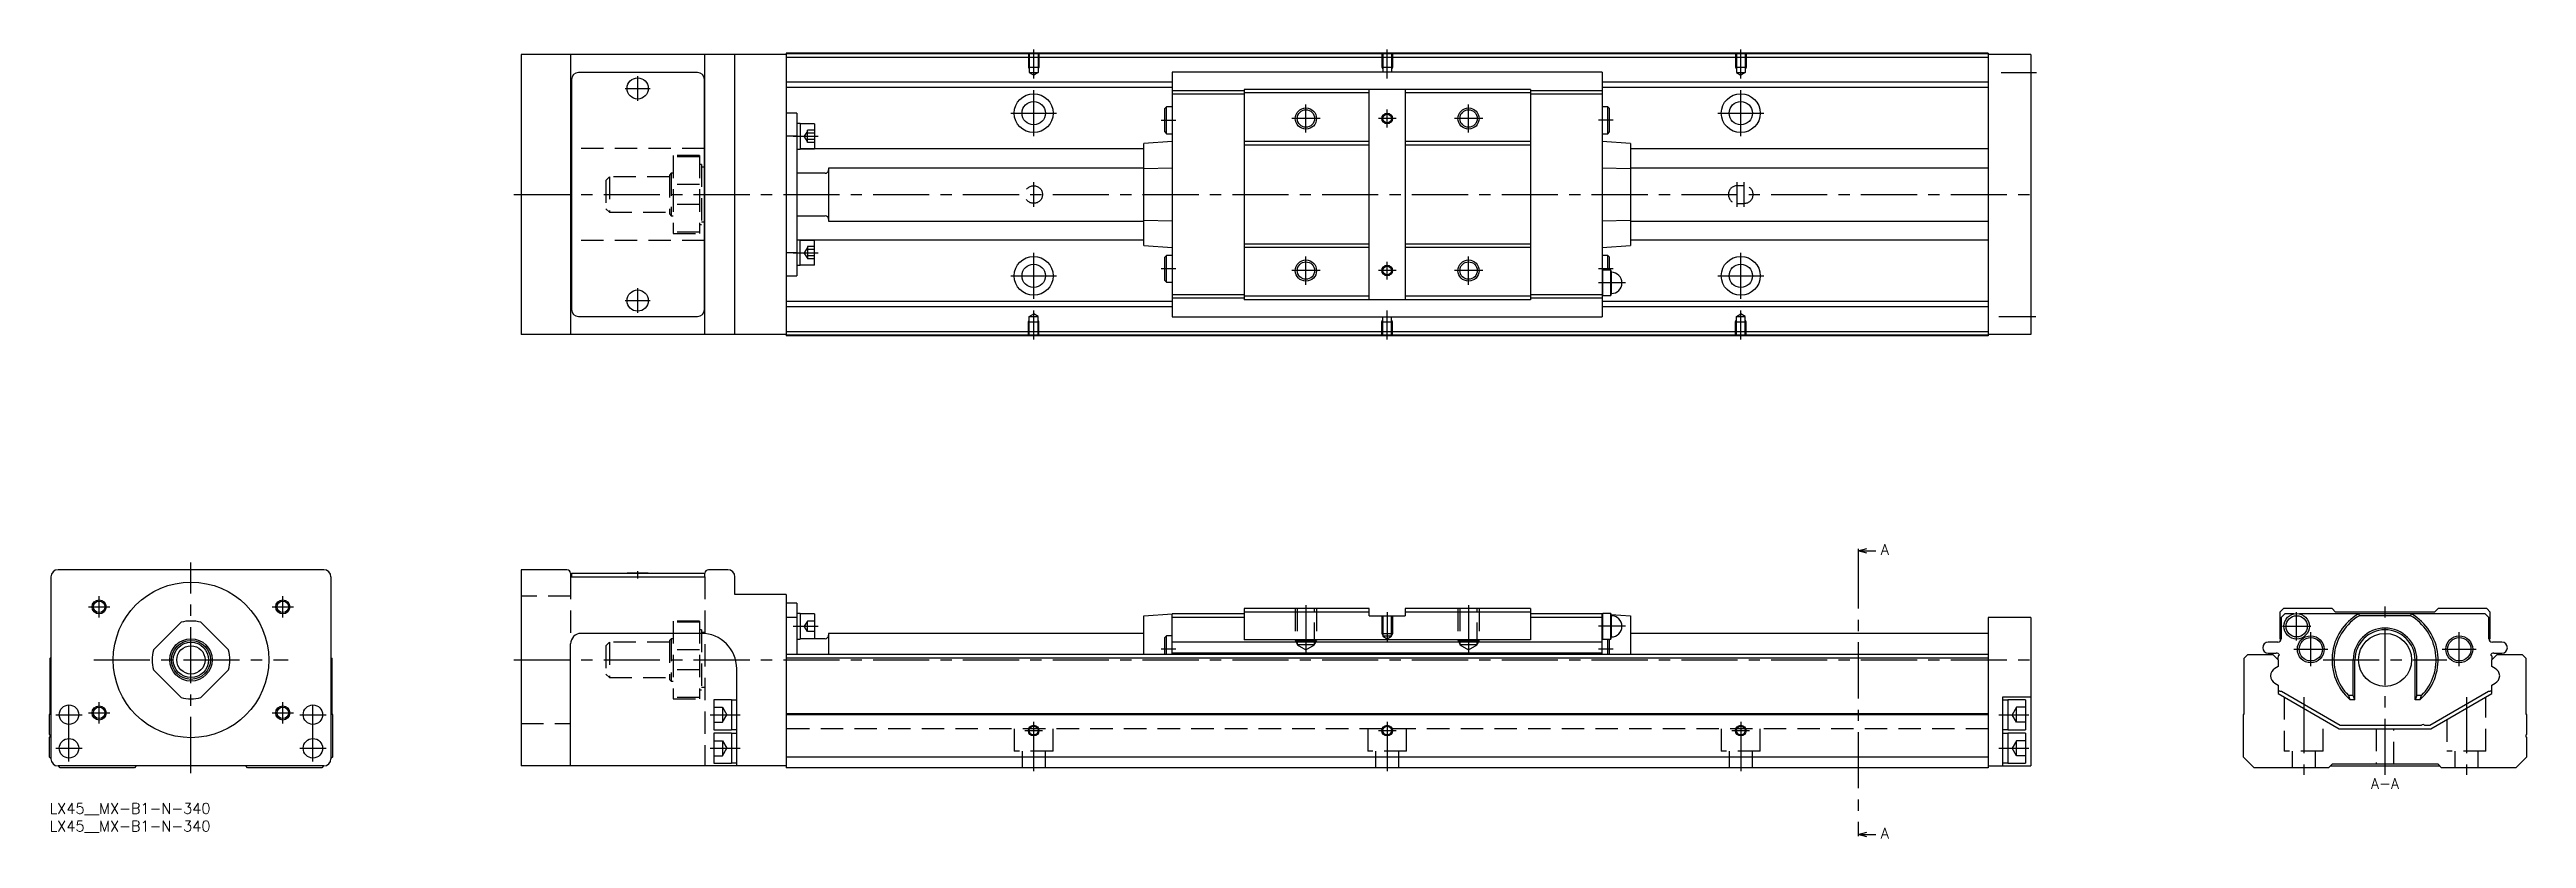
# Model space of a CAD drawing. Extents: x 0 to 701, y -10 to 213.
import ezdxf

# ---------------------------------------------------------------- set-up
doc = ezdxf.new("R2010")
doc.units = 0
doc.header["$LTSCALE"] = 0.5
doc.linetypes.add('CENTER', pattern=[50.8, 31.75, -6.35, 6.35, -6.35])
doc.linetypes.add('DASHED', pattern=[19.05, 12.7, -6.35])
for name, color, linetype in [('MSM_CENTER', 1, 'CENTER'), ('MSM_CONTINUOUS', 7, 'CONTINUOUS'), ('MSM_DASHED', 4, 'DASHED'), ('MSM_NARROW', 5, 'CONTINUOUS'), ('MSM_PART_NUMBER', 7, 'CONTINUOUS')]:
    doc.layers.add(name, color=color, linetype=linetype)
doc.styles.get("Standard").update_dxf_attribs({"font": 'txt.shx', "height": 3, "bigfont": 'bigfont.shx'})

# ---------------------------------------------------------------- blocks, each defined once
blk = doc.blocks.new('*U3')
at = {"layer": 'MSM_PART_NUMBER'}
blk.add_text('LX45__MX-B1-N-340', height=3, dxfattribs=at).set_placement((0, -3))
blk = doc.blocks.new('*U4')
at = {"layer": 'MSM_PART_NUMBER'}
blk.add_text('LX45__MX-B1-N-340', height=3, dxfattribs=at).set_placement((0, -8))

msp = doc.modelspace()

# ---------------------------------------------------------------- linework, layer by layer
at = {"layer": 'MSM_CENTER'}
for p, q in [((278.36, 204.91), (278.36, 213.12)), ((378.36, 204.91), (378.36, 213.12)), ((478.36, 204.91), (478.36, 213.12)), ((166.36, 198.62), (166.36, 205.62)), ((552.03, 206.62), (561.98, 206.62)), ((162.86, 202.12), (169.86, 202.12)), ((278.36, 188.62), (278.36, 201.62)), ((355.36, 189.62), (355.36, 197.62)), ((401.36, 189.62), (401.36, 197.62)), ((478.36, 188.62), (478.36, 201.62)), ((271.86, 195.12), (284.85, 195.12)), ((314.46, 193.12), (318.56, 193.12)), ((359.36, 193.62), (351.36, 193.62)), ((380.86, 193.62), (375.86, 193.62)), ((378.36, 191.12), (378.36, 196.12)), ((405.36, 193.62), (397.36, 193.62)), ((442.26, 193.12), (438.16, 193.12)), ((471.86, 195.12), (484.86, 195.12)), ((210.36, 188.58), (217.36, 188.58)), ((278.36, 168.62), (278.36, 175.62)), ((477.36, 168.62), (477.36, 175.62)), ((479.36, 168.62), (479.36, 175.62)), ((131.36, 172.12), (562.36, 172.12)), ((210.36, 155.67), (217.36, 155.67)), ((278.36, 142.62), (278.36, 155.62)), ((355.36, 146.62), (355.36, 154.62)), ((401.36, 146.62), (401.36, 154.62)), ((478.36, 142.62), (478.36, 155.62)), ((271.86, 149.12), (284.86, 149.12)), ((318.56, 151.12), (314.46, 151.12)), ((359.36, 150.62), (351.36, 150.62)), ((380.86, 150.62), (375.86, 150.62)), ((378.36, 148.12), (378.36, 153.12)), ((405.36, 150.62), (397.36, 150.62)), ((442.26, 151.12), (438.16, 151.12)), ((445.76, 147.12), (438.16, 147.12)), ((471.86, 149.12), (484.86, 149.12)), ((162.86, 142.12), (169.86, 142.12)), ((166.36, 138.62), (166.36, 145.62)), ((278.36, 131.12), (278.36, 139.33)), ((378.36, 131.12), (378.36, 139.33)), ((478.36, 131.12), (478.36, 139.33)), ((551.36, 137.62), (561.86, 137.62)), ((511.52, 70.87), (511.52, -8.37)), ((40, 8.5), (40, 68)), ((166.36, 63.5), (166.36, 65.6)), ((14.02, 52.5), (14.02, 58.5)), ((65.98, 52.5), (65.98, 58.5)), ((11.02, 55.5), (17.02, 55.5)), ((62.98, 55.5), (68.98, 55.5)), ((210.36, 50), (217.36, 50)), ((355.36, 56), (355.36, 42.3)), ((378.36, 54), (378.36, 45.5)), ((401.36, 56), (401.36, 42.3)), ((445.76, 50), (438.16, 50)), ((631.59, 50), (639.59, 50)), ((635.59, 46), (635.59, 54)), ((660.59, 8), (660.59, 56)), ((318.56, 43.5), (314.46, 43.5)), ((442.26, 43.5), (438.16, 43.5)), ((634.79, 43.5), (644.39, 43.5)), ((639.59, 38.7), (639.59, 48.3)), ((676.79, 43.5), (686.39, 43.5)), ((681.59, 38.7), (681.59, 48.3)), ((12.5, 40.5), (67.5, 40.5)), ((131.36, 40.5), (562.36, 40.5)), ((643.09, 40.5), (678.09, 40.5)), ((5.5, 11.75), (5.5, 28.75)), ((14.02, 22.5), (14.02, 28.5)), ((65.98, 22.5), (65.98, 28.5)), ((74.5, 11.75), (74.5, 28.75)), ((637.59, 29.97), (637.59, 8)), ((683.59, 29.97), (683.59, 8)), ((1.75, 25), (9.25, 25)), ((11.02, 25.5), (17.02, 25.5)), ((62.98, 25.5), (68.98, 25.5)), ((70.75, 25), (78.25, 25)), ((186.86, 25), (195.36, 25)), ((278.36, 9), (278.36, 23)), ((378.36, 23), (378.36, 9)), ((478.36, 23), (478.36, 9)), ((551.36, 25), (559.86, 25)), ((1.75, 15.5), (9.25, 15.5)), ((70.75, 15.5), (78.25, 15.5)), ((186.86, 15.5), (195.36, 15.5)), ((275.86, 20.5), (280.86, 20.5)), ((375.86, 20.5), (380.86, 20.5)), ((475.86, 20.5), (480.86, 20.5)), ((551.36, 15.5), (559.86, 15.5))]:
    msp.add_line(p, q, dxfattribs=at)
at = {"layer": 'MSM_CONTINUOUS'}
for p, q in [((208.36, 211.72), (133.36, 211.72)), ((133.36, 211.72), (133.36, 132.52)), ((147.36, 211.72), (147.36, 132.52)), ((185.36, 132.52), (185.36, 211.72)), ((193.86, 132.52), (193.86, 211.72)), ((548.36, 212.12), (208.36, 212.12)), ((208.36, 212.12), (208.36, 132.12)), ((548.36, 211.92), (208.36, 211.92)), ((548.36, 210.92), (208.36, 210.92)), ((548.36, 212.12), (548.36, 132.12)), ((560.36, 211.72), (548.36, 211.72)), ((560.36, 211.72), (560.36, 132.52)), ((147.66, 204.62), (147.66, 139.62)), ((183.26, 206.62), (149.66, 206.62)), ((185.26, 139.62), (185.26, 204.62)), ((317.56, 203.87), (208.36, 203.87)), ((439.16, 206.72), (317.56, 206.72)), ((317.56, 206.72), (317.56, 137.52)), ((439.16, 206.72), (439.16, 137.52)), ((548.36, 203.87), (439.16, 203.87)), ((147.66, 202.22), (147.36, 202.22)), ((147.66, 197.72), (147.36, 197.72)), ((185.36, 202.22), (185.26, 202.22)), ((185.36, 197.72), (185.26, 197.72)), ((317.56, 202.37), (208.36, 202.37)), ((315.96, 196.92), (315.46, 196.42)), ((315.46, 189.82), (315.46, 196.42)), ((315.96, 189.32), (315.96, 196.92)), ((317.56, 196.92), (315.96, 196.92)), ((337.86, 201.47), (317.56, 201.47)), ((337.86, 200.47), (317.56, 200.47)), ((418.86, 201.87), (337.86, 201.87)), ((337.86, 201.87), (337.86, 142.37)), ((373.26, 200.87), (337.86, 200.87)), ((373.26, 142.37), (373.26, 201.87)), ((383.46, 201.87), (383.46, 142.37)), ((418.86, 200.87), (383.46, 200.87)), ((418.86, 201.87), (418.86, 142.37)), ((439.16, 201.47), (418.86, 201.47)), ((439.16, 200.47), (418.86, 200.47)), ((548.36, 202.37), (439.16, 202.37)), ((440.76, 196.92), (439.16, 196.92)), ((441.26, 196.42), (440.76, 196.92)), ((440.76, 189.32), (440.76, 196.92)), ((441.26, 189.82), (441.26, 196.42)), ((211.36, 195.12), (208.36, 195.12)), ((211.36, 195.12), (211.36, 149.12)), ((212.36, 192.23), (211.36, 192.23)), ((212.36, 192.23), (212.36, 184.93)), ((216.36, 192.08), (212.36, 192.08)), ((216.36, 192.08), (216.36, 185.08)), ((315.46, 189.82), (315.96, 189.32)), ((315.96, 189.32), (317.56, 189.32)), ((439.16, 189.32), (440.76, 189.32)), ((440.76, 189.32), (441.26, 189.82)), ((147.66, 185.12), (147.36, 185.12)), ((185.36, 185.12), (185.26, 185.12)), ((211.36, 188.65), (208.36, 188.65)), ((211.36, 184.93), (212.36, 184.93)), ((212.36, 185.08), (216.36, 185.08)), ((309.56, 185.05), (212.36, 185.05)), ((317.56, 187.12), (309.56, 186.57)), ((309.56, 157.68), (309.56, 186.57)), ((373.26, 187.12), (337.86, 187.12)), ((373.26, 186.12), (337.86, 186.12)), ((418.86, 187.12), (383.46, 187.12)), ((418.86, 186.12), (383.46, 186.12)), ((447.16, 186.57), (439.16, 187.12)), ((447.16, 186.57), (447.16, 157.68)), ((548.36, 185.05), (447.16, 185.05)), ((185.36, 179.87), (185.26, 179.87)), ((219.36, 178.12), (211.36, 178.12)), ((220.36, 179.62), (220.36, 164.62)), ((309.56, 179.62), (220.36, 179.62)), ((317.56, 179.61), (309.56, 179.36)), ((447.16, 179.36), (439.16, 179.61)), ((548.36, 179.62), (447.16, 179.62)), ((185.26, 164.37), (185.36, 164.37)), ((211.36, 166.12), (219.36, 166.12)), ((220.36, 164.62), (309.56, 164.62)), ((309.56, 164.89), (317.56, 164.64)), ((439.16, 164.64), (447.16, 164.89)), ((447.16, 164.62), (548.36, 164.62)), ((147.66, 159.12), (147.36, 159.12)), ((185.36, 159.12), (185.26, 159.12)), ((211.36, 155.6), (208.36, 155.6)), ((211.36, 159.32), (212.36, 159.32)), ((212.36, 152.02), (212.36, 159.32)), ((309.56, 159.2), (212.36, 159.2)), ((212.36, 159.17), (216.36, 159.17)), ((216.36, 152.17), (216.36, 159.17)), ((309.56, 157.68), (317.56, 157.12)), ((315.96, 154.92), (315.46, 154.42)), ((315.46, 147.82), (315.46, 154.42)), ((315.96, 147.32), (315.96, 154.92)), ((317.56, 154.92), (315.96, 154.92)), ((373.26, 158.12), (337.86, 158.12)), ((373.26, 157.12), (337.86, 157.12)), ((418.86, 158.12), (383.46, 158.12)), ((418.86, 157.12), (383.46, 157.12)), ((439.16, 157.12), (447.16, 157.68)), ((440.76, 154.92), (439.16, 154.92)), ((441.26, 154.42), (440.76, 154.92)), ((440.76, 150.72), (440.76, 154.92)), ((441.26, 150.72), (441.26, 154.42)), ((548.36, 159.2), (447.16, 159.2)), ((208.36, 149.12), (211.36, 149.12)), ((212.36, 152.02), (211.36, 152.02)), ((216.36, 152.17), (212.36, 152.17)), ((315.46, 147.82), (315.96, 147.32)), ((315.96, 147.32), (317.56, 147.32)), ((439.32, 150.72), (439.16, 150.12)), ((439.32, 143.52), (439.32, 150.72)), ((441.6, 150.72), (439.32, 150.72)), ((441.6, 143.52), (441.6, 150.72)), ((441.76, 150.12), (441.6, 150.72)), ((441.76, 144.12), (441.76, 150.12)), ((147.66, 146.52), (147.36, 146.52)), ((147.36, 142.02), (147.66, 142.02)), ((185.36, 146.52), (185.26, 146.52)), ((185.26, 142.02), (185.36, 142.02)), ((317.56, 141.87), (208.36, 141.87)), ((317.56, 140.37), (208.36, 140.37)), ((337.86, 143.77), (317.56, 143.77)), ((337.86, 142.77), (317.56, 142.77)), ((373.26, 143.37), (337.86, 143.37)), ((418.86, 142.37), (337.86, 142.37)), ((418.86, 143.37), (383.46, 143.37)), ((439.16, 143.77), (418.86, 143.77)), ((439.16, 142.77), (418.86, 142.77)), ((439.16, 144.12), (439.32, 143.52)), ((548.36, 141.87), (439.16, 141.87)), ((548.36, 140.37), (439.16, 140.37)), ((439.32, 143.52), (441.6, 143.52)), ((441.6, 143.52), (441.76, 144.12)), ((149.66, 137.62), (183.26, 137.62)), ((548.36, 133.32), (208.36, 133.32)), ((317.56, 137.52), (439.16, 137.52)), ((208.36, 132.52), (133.36, 132.52)), ((548.36, 132.32), (208.36, 132.32)), ((548.36, 132.12), (208.36, 132.12)), ((560.36, 132.52), (548.36, 132.52)), ((511.52, 71.37), (514.02, 72.04)), ((511.52, 71.87), (511.52, 70.87)), ((511.52, 71.37), (516.52, 71.37)), ((514.02, 70.7), (511.52, 71.37)), ((0.4, 64), (0.4, 12.5)), ((77.6, 66), (2.4, 66)), ((79.6, 64), (79.6, 12.5)), ((146.36, 66), (133.36, 66)), ((133.36, 66), (133.36, 10.5)), ((147.36, 65), (147.36, 64)), ((147.36, 64), (185.36, 64)), ((147.66, 65), (147.66, 64)), ((147.66, 65), (185.26, 65)), ((163.36, 65.1), (169.36, 65.1)), ((163.36, 65.1), (163.36, 65)), ((169.36, 65), (169.36, 65.1)), ((185.26, 65), (185.26, 64)), ((185.36, 64), (185.36, 65)), ((191.86, 66), (186.36, 66)), ((193.86, 59), (193.86, 64)), ((208.36, 59), (193.86, 59)), ((208.36, 59), (208.36, 10)), ((211.36, 56.5), (208.36, 56.5)), ((211.36, 56.5), (211.36, 42)), ((29.36, 43.3), (37.2, 51.14)), ((42.8, 51.14), (50.64, 43.3)), ((211.36, 52.5), (208.36, 52.5)), ((212.36, 53.65), (211.36, 53.65)), ((212.36, 53.65), (212.36, 46.35)), ((216.36, 53.5), (212.36, 53.5)), ((216.36, 53.5), (216.36, 46.5)), ((309.56, 53), (317.56, 53.5)), ((309.56, 42), (309.56, 53)), ((337.86, 53.5), (317.56, 53.5)), ((317.56, 42), (317.56, 53.5)), ((337.86, 52.5), (317.56, 52.5)), ((373.26, 55), (337.86, 55)), ((337.86, 55), (337.86, 46.15)), ((373.26, 54), (337.86, 54)), ((373.26, 53), (373.26, 55)), ((373.26, 53), (383.46, 53)), ((383.46, 55), (383.46, 53)), ((418.86, 55), (383.46, 55)), ((418.86, 54), (383.46, 54)), ((418.86, 55), (418.86, 46.15)), ((439.16, 53.5), (418.86, 53.5)), ((439.16, 52.5), (418.86, 52.5)), ((439.32, 53.6), (439.16, 53)), ((439.16, 53.5), (439.29, 53.49)), ((439.16, 42), (439.16, 53.5)), ((439.32, 46.4), (439.32, 53.6)), ((441.6, 53.6), (439.32, 53.6)), ((441.76, 53), (441.6, 53.6)), ((441.6, 46.4), (441.6, 53.6)), ((441.67, 53.34), (447.16, 53)), ((441.76, 47), (441.76, 53)), ((447.16, 53), (447.16, 42)), ((560.36, 52.5), (548.36, 52.5)), ((548.36, 52.5), (548.36, 10)), ((560.36, 52.5), (560.36, 10.5)), ((631.84, 55), (630.84, 54)), ((630.84, 54), (630.84, 46.62)), ((632.24, 53.5), (631.24, 52.5)), ((631.24, 52.5), (631.24, 46.5)), ((645.59, 55), (631.84, 55)), ((634.75, 53.5), (632.24, 53.5)), ((688.94, 53.5), (636.44, 53.5)), ((646.59, 54), (645.59, 55)), ((674.59, 54), (646.59, 54)), ((653.11, 53.5), (653.36, 53)), ((667.82, 53), (653.36, 53)), ((667.82, 53), (668.08, 53.5)), ((675.59, 55), (674.59, 54)), ((689.34, 55), (675.59, 55)), ((689.94, 52.5), (688.94, 53.5)), ((690.34, 54), (689.34, 55)), ((689.94, 46.5), (689.94, 52.5)), ((690.34, 46.62), (690.34, 54)), ((147.36, 10.5), (147.36, 45)), ((184.36, 48), (150.36, 48)), ((211.36, 46.35), (212.36, 46.35)), ((219.36, 46.5), (212.36, 46.5)), ((220.36, 48), (220.36, 42)), ((309.56, 48), (220.36, 48)), ((315.96, 47.3), (315.46, 46.8)), ((315.46, 42), (315.46, 46.8)), ((315.96, 42), (315.96, 47.3)), ((317.56, 47.3), (315.96, 47.3)), ((439.16, 45.5), (317.56, 45.5)), ((439.16, 42.4), (317.56, 42.4)), ((418.86, 46.15), (337.86, 46.15)), ((439.16, 47), (439.32, 46.4)), ((439.32, 46.4), (441.6, 46.4)), ((440.76, 42), (440.76, 46.4)), ((441.26, 42), (441.26, 46.4)), ((441.6, 46.4), (441.76, 47)), ((548.36, 48), (447.16, 48)), ((630.24, 45.5), (627.54, 45.5)), ((627.54, 42.4), (629.84, 42.4)), ((693.64, 45.5), (690.94, 45.5)), ((691.34, 42.4), (693.64, 42.4)), ((0.2, 41), (0.4, 41.2)), ((0.2, 25.2), (0.2, 41)), ((37.2, 29.86), (29.36, 37.7)), ((50.64, 37.7), (42.8, 29.86)), ((79.6, 41.2), (79.8, 41)), ((79.8, 41), (79.8, 25.2)), ((194.36, 10.5), (194.36, 38)), ((548.36, 42), (208.36, 42)), ((548.36, 41), (208.36, 41)), ((620.79, 41), (621.79, 42)), ((620.79, 25.2), (620.79, 41)), ((621.79, 42), (628.84, 42)), ((628.84, 42), (630.34, 40.5)), ((630.34, 38.61), (629.45, 38.1)), ((630.29, 41.2), (630.29, 40.55)), ((630.34, 40.5), (630.34, 38.61)), ((651.59, 30.44), (651.59, 40.5)), ((652.09, 29.22), (652.09, 40.5)), ((669.09, 29.22), (669.09, 40.5)), ((669.59, 30.44), (669.59, 40.5)), ((690.84, 40.5), (692.34, 42)), ((690.84, 38.61), (690.84, 40.5)), ((691.74, 38.1), (690.84, 38.61)), ((690.89, 40.55), (690.89, 41.2)), ((692.34, 42), (699.39, 42)), ((699.39, 42), (700.39, 41)), ((700.39, 41), (700.39, 25.2)), ((192.86, 29.25), (187.86, 29.25)), ((187.86, 29.25), (187.86, 20.75)), ((192.86, 29.25), (192.86, 20.75)), ((194.36, 29.15), (192.86, 29.15)), ((552.36, 30), (552.36, 10.5)), ((560.36, 30), (552.36, 30)), ((553.86, 29.15), (552.36, 29.15)), ((558.86, 29.25), (553.86, 29.25)), ((553.86, 29.25), (553.86, 20.75)), ((558.86, 29.25), (558.86, 20.75)), ((629.45, 33.9), (630.34, 33.39)), ((630.34, 33.39), (630.34, 31)), ((630.34, 31), (647.66, 21)), ((631.09, 31.61), (631.29, 31.61)), ((631.29, 31.61), (647.93, 22)), ((651.59, 30.44), (650.23, 30.44)), ((652.09, 29.22), (650.71, 29.22)), ((652.09, 29.22), (651.59, 30.44)), ((669.59, 30.44), (669.09, 29.22)), ((670.48, 29.22), (669.09, 29.22)), ((670.95, 30.44), (669.59, 30.44)), ((673.25, 22), (689.89, 31.61)), ((673.52, 21), (690.84, 31)), ((689.89, 31.61), (690.09, 31.61)), ((690.84, 33.39), (691.74, 33.9)), ((690.84, 31), (690.84, 33.39)), ((0, 25), (0.2, 25.2)), ((0, 19.4), (0, 25)), ((79.8, 25.2), (80, 25)), ((80, 25), (80, 13)), ((548.36, 25.2), (208.36, 25.2)), ((548.36, 25), (208.36, 25)), ((620.59, 25), (620.79, 25.2)), ((620.59, 13), (620.59, 25)), ((647.93, 22), (670.94, 22)), ((671.74, 22), (673.25, 22)), ((700.39, 25.2), (700.59, 25)), ((700.59, 25), (700.59, 19.4)), ((0, 13), (0, 18.6)), ((187.86, 20.75), (192.86, 20.75)), ((192.86, 19.75), (187.86, 19.75)), ((187.86, 19.75), (187.86, 11.25)), ((192.86, 20.85), (194.36, 20.85)), ((192.86, 19.75), (192.86, 11.25)), ((194.36, 19.65), (192.86, 19.65)), ((552.36, 20.85), (553.86, 20.85)), ((553.86, 19.65), (552.36, 19.65)), ((553.86, 20.75), (558.86, 20.75)), ((558.86, 19.75), (553.86, 19.75)), ((553.86, 19.75), (553.86, 11.25)), ((558.86, 19.75), (558.86, 11.25)), ((647.66, 21), (673.52, 21)), ((700.59, 18.6), (700.59, 13)), ((0.4, 12.6), (0, 13)), ((77.6, 10.5), (2.4, 10.5)), ((3, 10), (2.5, 10.5)), ((24, 10), (3, 10)), ((24.5, 10.5), (24, 10)), ((56, 10), (55.5, 10.5)), ((77, 10), (56, 10)), ((77.5, 10.5), (77, 10)), ((80, 13), (79.6, 12.6)), ((208.36, 10.5), (133.36, 10.5)), ((187.86, 11.25), (192.86, 11.25)), ((192.86, 11.35), (194.36, 11.35)), ((548.36, 13), (208.36, 13)), ((548.36, 10), (208.36, 10)), ((548.36, 10.5), (560.36, 10.5)), ((552.36, 11.35), (553.86, 11.35)), ((553.86, 11.25), (558.86, 11.25)), ((623.59, 10), (620.59, 13)), ((644.59, 10), (623.59, 10)), ((645.59, 11), (644.59, 10)), ((645.09, 10.5), (676.09, 10.5)), ((675.59, 11), (645.59, 11)), ((676.59, 10), (675.59, 11)), ((697.59, 10), (676.59, 10)), ((700.59, 13), (697.59, 10)), ((511.52, -8.87), (514.02, -8.2)), ((511.52, -8.37), (511.52, -9.37)), ((511.52, -8.87), (516.52, -8.87)), ((514.02, -9.54), (511.52, -8.87))]:
    msp.add_line(p, q, dxfattribs=at)
for centre, radius in [((166.36, 202.12), 3), ((278.36, 195.12), 5.5), ((278.36, 195.12), 3.3), ((478.36, 195.12), 5.5), ((478.36, 195.12), 3.3), ((355.36, 193.62), 2.46), ((378.36, 193.62), 1.23), ((401.36, 193.62), 2.46), ((278.36, 149.12), 5.5), ((478.36, 149.12), 5.5), ((278.36, 149.12), 3.3), ((355.36, 150.62), 2.46), ((378.36, 150.62), 1.23), ((401.36, 150.62), 2.46), ((478.36, 149.12), 3.3), ((166.36, 142.12), 3), ((14.02, 55.5), 1.62), ((40, 40.5), 22), ((65.98, 55.5), 1.62), ((635.59, 50), 3.6), ((635.59, 50), 3), ((40, 40.5), 6), ((40, 40.5), 5.5), ((40, 40.5), 5), ((40, 40.5), 4), ((639.59, 43.5), 3.8), ((639.59, 43.5), 3.3), ((660.59, 40.5), 7.5), ((681.59, 43.5), 3.8), ((681.59, 43.5), 3.3), ((5.5, 25), 2.75), ((14.02, 25.5), 1.62), ((65.98, 25.5), 1.62), ((74.5, 25), 2.75), ((278.36, 20.5), 1.23), ((378.36, 20.5), 1.23), ((478.36, 20.5), 1.23), ((5.5, 15.5), 2.75), ((74.5, 15.5), 2.75)]:
    msp.add_circle(centre, radius, dxfattribs=at)
for centre, radius, start, end in [((149.66, 204.62), 2, 90, 180), ((183.26, 204.62), 2, 0, 90), ((219.36, 179.12), 1, 270, 0), ((219.36, 165.12), 1, 0, 90), ((441.76, 147.12), 3, 270, 90), ((149.66, 139.62), 2, 180, 270), ((183.26, 139.62), 2, 270, 0), ((2.4, 64), 2, 90, 180), ((77.6, 64), 2, 0, 90), ((146.36, 65), 1, 360, 90), ((186.36, 65), 1, 90, 180), ((191.86, 64), 2, 360, 90), ((40, 40.5), 11, 75.27264, 104.72736), ((441.76, 50), 3, 270, 90), ((660.59, 40.5), 15, 119.92643, 228.76392), ((660.59, 40.5), 14.44, 120.05097, 224.15139), ((660.59, 40.5), 9, 0, 180), ((660.59, 40.5), 14.44, 315.84861, 59.94903), ((660.59, 40.5), 15, 311.23608, 60.07357), ((40, 40.5), 11, 165.27264, 194.72736), ((40, 40.5), 11, 345.27264, 14.72736), ((150.36, 45), 3, 90, 180), ((184.36, 38), 10, 0, 90), ((219.36, 47.5), 1, 270, 0), ((627.54, 43.95), 1.55, 90, 270), ((629.84, 41.4), 1, 30.09191, 90), ((630.24, 46.5), 1, 270, 0), ((631.34, 46.62), 0.5, 180, 251.07258), ((660.59, 40.5), 8.5, 0, 180), ((690.94, 46.5), 1, 180, 270), ((689.84, 46.62), 0.5, 289.00551, 0), ((691.34, 41.4), 1, 90, 149.90809), ((693.64, 43.95), 1.55, 270, 90), ((630.75, 35.85), 2.6, 120.00003, 176.58933), ((630.75, 36.15), 2.6, 183.41067, 239.99996), ((631.09, 41.2), 0.8, 118.74892, 180), ((690.09, 41.2), 0.8, 0, 61.25108), ((690.44, 35.85), 2.6, 3.41067, 59.99996), ((690.44, 36.15), 2.6, 300.00004, 356.58933), ((40, 40.5), 11, 255.27264, 284.72736), ((631.09, 32.41), 0.8, 200.37237, 270), ((690.09, 45.2), 42.5, 200.31634, 202.08228), ((631.11, 45.19), 42.48, 337.91729, 339.6841), ((690.09, 32.41), 0.8, 270, 339.63587), ((671.34, 21.7), 0.5, 36.8699, 143.1301), ((-0.3, 19), 0.5, 306.8699, 53.1301), ((700.89, 19), 0.5, 126.8699, 233.1301), ((2.4, 12.5), 2, 180, 270), ((77.6, 12.5), 2, 270, 0)]:
    msp.add_arc(centre, radius, start, end, dxfattribs=at)
at = {"layer": 'MSM_DASHED'}
for p, q in [((276.86, 212.12), (276.86, 208.12)), ((277.13, 212.12), (277.13, 206.62)), ((279.59, 212.12), (279.59, 206.62)), ((279.86, 212.12), (279.86, 208.12)), ((376.86, 212.12), (376.86, 208.12)), ((377.13, 212.12), (377.13, 206.72)), ((379.59, 212.12), (379.59, 206.72)), ((379.86, 212.12), (379.86, 208.12)), ((476.86, 212.12), (476.86, 208.12)), ((477.13, 212.12), (477.13, 206.62)), ((479.59, 212.12), (479.59, 206.62)), ((479.86, 212.12), (479.86, 208.12)), ((276.86, 208.12), (277.13, 207.66)), ((276.86, 208.12), (279.86, 208.12)), ((277.13, 206.62), (278.36, 205.91)), ((277.13, 206.62), (279.59, 206.62)), ((279.59, 206.62), (278.36, 205.91)), ((279.86, 208.12), (279.59, 207.66)), ((376.86, 208.12), (379.86, 208.12)), ((376.86, 208.12), (377.13, 207.66)), ((379.86, 208.12), (379.59, 207.66)), ((476.86, 208.12), (479.86, 208.12)), ((476.86, 208.12), (477.13, 207.66)), ((477.13, 206.62), (479.59, 206.62)), ((477.13, 206.62), (478.36, 205.91)), ((479.59, 206.62), (478.36, 205.91)), ((479.86, 208.12), (479.59, 207.66)), ((214.36, 190.08), (213.49, 188.58)), ((214.36, 186.85), (214.36, 190.31)), ((216.36, 190.31), (214.36, 190.31)), ((216.36, 189.45), (214.36, 189.45)), ((185.26, 185.12), (147.66, 185.12)), ((183.86, 183.12), (176.36, 183.12)), ((176.36, 183.12), (176.36, 161.12)), ((183.86, 182.76), (176.36, 182.76)), ((183.86, 183.12), (183.86, 161.12)), ((214.36, 187.08), (213.49, 188.58)), ((216.36, 187.71), (214.36, 187.71)), ((216.36, 186.85), (214.36, 186.85)), ((158.36, 177.12), (157.36, 176.12)), ((157.36, 176.12), (157.36, 168.12)), ((158.36, 177.12), (158.36, 167.12)), ((175.36, 177.12), (158.36, 177.12)), ((175.86, 178.12), (175.36, 177.62)), ((175.36, 177.62), (175.36, 166.62)), ((175.86, 178.12), (175.86, 166.12)), ((176.36, 178.12), (175.86, 178.12)), ((184.36, 180.62), (183.86, 180.62)), ((184.36, 180.62), (184.36, 163.62)), ((185.26, 179.87), (184.36, 179.87)), ((183.86, 174.92), (176.36, 174.92)), ((183.86, 169.33), (176.36, 169.33)), ((479.36, 174.62), (477.36, 174.62)), ((477.36, 169.62), (479.36, 169.62)), ((157.36, 168.12), (158.36, 167.12)), ((158.36, 167.12), (175.36, 167.12)), ((175.36, 166.62), (175.86, 166.12)), ((175.86, 166.12), (176.36, 166.12)), ((183.86, 161.49), (176.36, 161.49)), ((183.86, 163.62), (184.36, 163.62)), ((184.36, 164.37), (185.26, 164.37)), ((185.26, 159.12), (147.66, 159.12)), ((176.36, 161.12), (183.86, 161.12)), ((214.36, 157.17), (213.49, 155.67)), ((214.36, 154.17), (213.49, 155.67)), ((214.36, 157.4), (214.36, 153.94)), ((216.36, 157.4), (214.36, 157.4)), ((216.36, 156.54), (214.36, 156.54)), ((216.36, 154.8), (214.36, 154.8)), ((216.36, 153.94), (214.36, 153.94)), ((276.86, 136.12), (277.13, 136.59)), ((276.86, 132.12), (276.86, 136.12)), ((276.86, 136.12), (279.86, 136.12)), ((277.13, 137.62), (278.36, 138.33)), ((277.13, 132.12), (277.13, 137.62)), ((277.13, 137.62), (279.59, 137.62)), ((279.59, 137.62), (278.36, 138.33)), ((279.59, 132.12), (279.59, 137.62)), ((279.86, 136.12), (279.59, 136.59)), ((279.86, 132.12), (279.86, 136.12)), ((376.86, 136.12), (377.13, 136.59)), ((376.86, 136.12), (379.86, 136.12)), ((376.86, 132.12), (376.86, 136.12)), ((377.13, 132.12), (377.13, 137.52)), ((379.59, 132.12), (379.59, 137.52)), ((379.86, 136.12), (379.59, 136.59)), ((379.86, 132.12), (379.86, 136.12)), ((476.86, 136.12), (477.13, 136.59)), ((476.86, 136.12), (479.86, 136.12)), ((476.86, 132.12), (476.86, 136.12)), ((477.13, 137.62), (478.36, 138.33)), ((477.13, 137.62), (479.59, 137.62)), ((477.13, 132.12), (477.13, 137.62)), ((479.59, 137.62), (478.36, 138.33)), ((479.59, 132.12), (479.59, 137.62)), ((479.86, 136.12), (479.59, 136.59)), ((479.86, 132.12), (479.86, 136.12)), ((147.36, 64), (147.36, 45)), ((185.36, 64), (185.36, 10.5)), ((147.36, 58.5), (133.36, 58.5)), ((183.86, 51.5), (176.36, 51.5)), ((176.36, 51.5), (176.36, 29.5)), ((183.86, 51.14), (176.36, 51.14)), ((183.86, 51.5), (183.86, 29.5)), ((214.36, 51.5), (213.49, 50)), ((214.36, 48.5), (213.49, 50)), ((214.36, 48.5), (214.36, 51.5)), ((216.36, 51.5), (214.36, 51.5)), ((214.36, 50), (216.36, 50)), ((352.36, 55), (352.36, 46)), ((352.9, 55), (352.9, 44.72)), ((357.82, 44.72), (357.82, 55)), ((358.36, 55), (358.36, 46)), ((376.86, 53), (376.86, 48)), ((377.13, 53), (377.13, 47.21)), ((379.59, 47.21), (379.59, 53)), ((379.86, 53), (379.86, 48)), ((398.36, 55), (398.36, 46)), ((398.9, 55), (398.9, 44.72)), ((403.82, 44.72), (403.82, 55)), ((404.36, 55), (404.36, 46)), ((158.36, 45.5), (157.36, 44.5)), ((157.36, 44.5), (157.36, 36.5)), ((175.36, 45.5), (158.36, 45.5)), ((158.36, 45.5), (158.36, 35.5)), ((175.86, 46.5), (175.36, 46)), ((175.36, 46), (175.36, 35)), ((176.36, 46.5), (175.86, 46.5)), ((175.86, 46.5), (175.86, 34.5)), ((183.86, 43.3), (176.36, 43.3)), ((184.36, 49), (183.86, 49)), ((184.36, 49), (184.36, 32)), ((185.36, 48.25), (184.36, 48.25)), ((216.36, 48.5), (214.36, 48.5)), ((352.36, 46), (358.36, 46)), ((352.36, 46), (352.9, 45.06)), ((352.9, 44.72), (355.36, 43.3)), ((357.82, 44.72), (352.9, 44.72)), ((355.36, 43.3), (357.82, 44.72)), ((358.36, 46), (357.82, 45.06)), ((376.86, 48), (379.86, 48)), ((376.86, 48), (377.13, 47.53)), ((377.13, 47.21), (378.36, 46.5)), ((379.59, 47.21), (377.13, 47.21)), ((378.36, 46.5), (379.59, 47.21)), ((379.86, 48), (379.59, 47.53)), ((398.36, 46), (404.36, 46)), ((398.36, 46), (398.9, 45.06)), ((398.9, 44.72), (401.36, 43.3)), ((403.82, 44.72), (398.9, 44.72)), ((401.36, 43.3), (403.82, 44.72)), ((404.36, 46), (403.82, 45.06)), ((157.36, 36.5), (158.36, 35.5)), ((158.36, 35.5), (175.36, 35.5)), ((183.86, 37.7), (176.36, 37.7)), ((175.36, 35), (175.86, 34.5)), ((175.86, 34.5), (176.36, 34.5)), ((183.86, 29.86), (176.36, 29.86)), ((176.36, 29.5), (183.86, 29.5)), ((183.86, 32), (184.36, 32)), ((184.36, 32.75), (185.36, 32.75)), ((632.09, 29.99), (632.09, 14.7)), ((689.09, 14.7), (689.09, 29.99)), ((133.36, 22.5), (147.36, 22.5)), ((187.86, 27.13), (190.36, 27.13)), ((187.86, 25), (190.36, 25)), ((187.86, 22.88), (190.36, 22.88)), ((190.36, 27.13), (190.36, 22.88)), ((190.36, 27.13), (191.59, 25)), ((190.36, 22.88), (191.59, 25)), ((548.36, 25.2), (208.36, 25.2)), ((548.36, 25), (208.36, 25)), ((556.36, 27.13), (555.13, 25)), ((556.36, 22.88), (555.13, 25)), ((558.86, 27.13), (556.36, 27.13)), ((556.36, 22.88), (556.36, 27.13)), ((556.36, 25), (558.86, 25)), ((558.86, 22.88), (556.36, 22.88)), ((643.09, 14.7), (643.09, 23.64)), ((678.09, 23.64), (678.09, 14.7)), ((187.86, 17.63), (190.36, 17.63)), ((187.86, 15.5), (190.36, 15.5)), ((190.36, 17.63), (191.59, 15.5)), ((190.36, 17.63), (190.36, 13.38)), ((190.36, 13.38), (191.59, 15.5)), ((548.36, 21), (208.36, 21)), ((272.86, 21), (272.86, 14.7)), ((283.86, 14.7), (272.86, 14.7)), ((275.06, 14.7), (275.06, 10)), ((281.66, 10), (281.66, 14.7)), ((283.86, 14.7), (283.86, 21)), ((372.86, 21), (372.86, 14.7)), ((383.86, 14.7), (372.86, 14.7)), ((375.06, 14.7), (375.06, 10)), ((381.66, 10), (381.66, 14.7)), ((383.86, 14.7), (383.86, 21)), ((472.86, 21), (472.86, 14.7)), ((483.86, 14.7), (472.86, 14.7)), ((475.06, 14.7), (475.06, 10)), ((481.66, 10), (481.66, 14.7)), ((483.86, 14.7), (483.86, 21)), ((556.36, 17.63), (555.13, 15.5)), ((556.36, 13.38), (555.13, 15.5)), ((556.36, 13.38), (556.36, 17.63)), ((558.86, 17.63), (556.36, 17.63)), ((556.36, 15.5), (558.86, 15.5)), ((643.09, 14.7), (632.09, 14.7)), ((634.29, 14.7), (634.29, 10)), ((640.89, 10), (640.89, 14.7)), ((658.09, 21), (658.09, 11)), ((663.09, 11), (663.09, 21)), ((689.09, 14.7), (678.09, 14.7)), ((680.29, 14.7), (680.29, 10)), ((686.89, 10), (686.89, 14.7)), ((187.86, 13.38), (190.36, 13.38)), ((558.86, 13.38), (556.36, 13.38))]:
    msp.add_line(p, q, dxfattribs=at)
msp.add_circle((278.36, 172.12), 2.5, dxfattribs=at)
for centre, start, end in [((477.36, 172.12), 90, 270), ((479.36, 172.12), 270, 90)]:
    msp.add_arc(centre, 2.5, start, end, dxfattribs=at)
at = {"layer": 'MSM_NARROW'}
for centre, radius in [((355.36, 193.62), 3), ((401.36, 193.62), 3), ((378.36, 193.62), 1.5), ((355.36, 150.62), 3), ((378.36, 150.62), 1.5), ((401.36, 150.62), 3), ((14.02, 55.5), 2), ((65.98, 55.5), 2), ((14.02, 25.5), 2), ((65.98, 25.5), 2), ((278.36, 20.5), 1.5), ((378.36, 20.5), 1.5), ((478.36, 20.5), 1.5)]:
    msp.add_circle(centre, radius, dxfattribs=at)

# ---------------------------------------------------------------- block references
at = {"layer": 'MSM_CONTINUOUS'}
for name in ['*U3', '*U4']:
    msp.add_blockref(name, (0, 0), dxfattribs=at)

# ---------------------------------------------------------------- texts
at = {"layer": 'MSM_PART_NUMBER'}
for s, p in [('A', (517.94, 70.24)), ('A-A', (656.59, 4.04)), ('A', (517.94, -10))]:
    msp.add_text(s, height=3, dxfattribs=at).set_placement(p)

doc.saveas('drawing.dxf')
